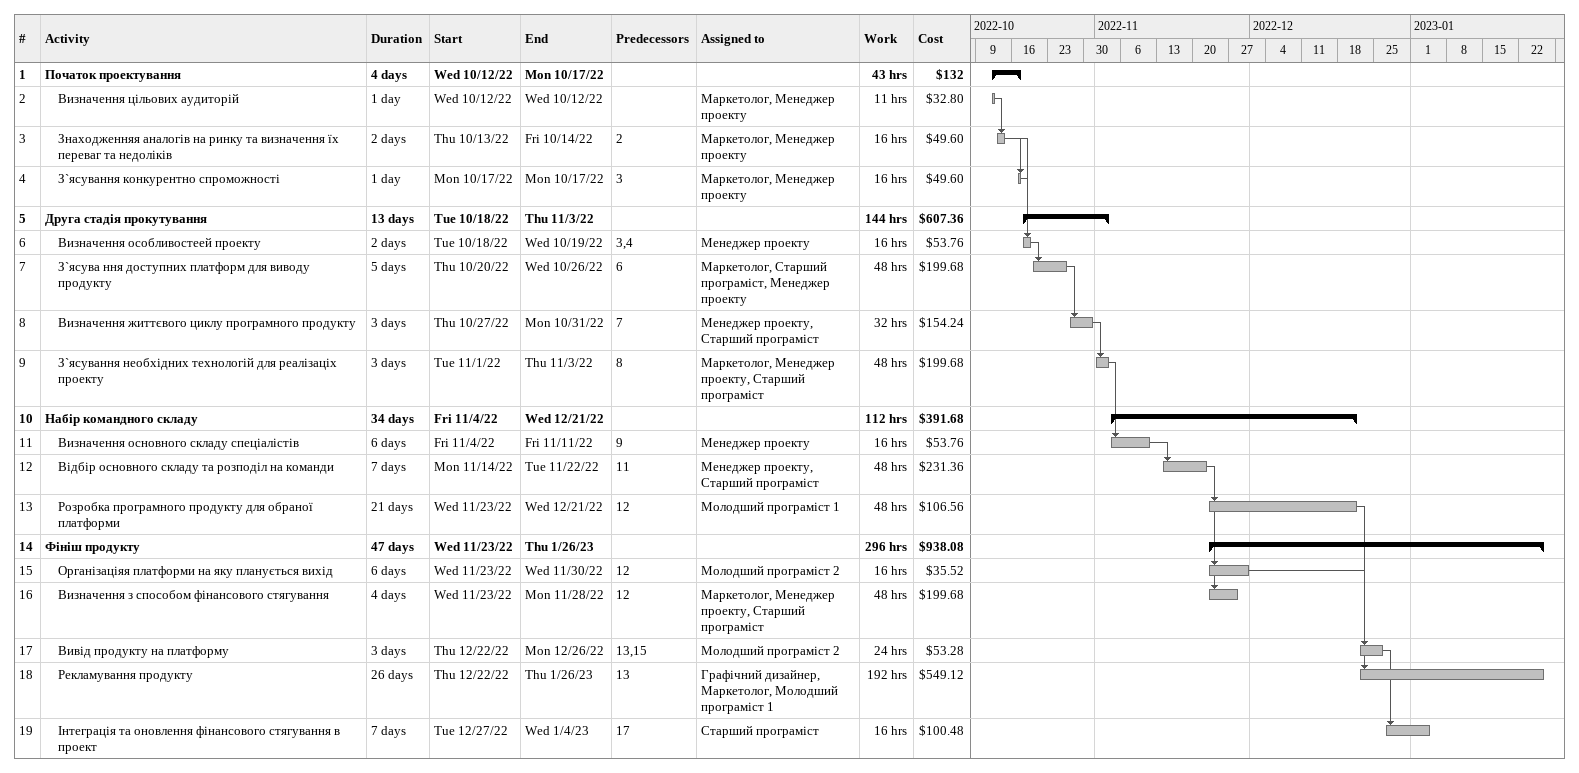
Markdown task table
| ID | Level | Task | Duration | Start | Finish | Predecessors | Resources | Work (h) | Cost ($) |
|---|---|---|---|---|---|---|---|---|---|
| 1 | 1 | **Початок проектування** | 4d | 2022-10-12 | 2022-10-17 |  |  | 43 | 132 |
| 2 | 2 | Визначення цільових аудиторій | 1d | 2022-10-12 | 2022-10-12 |  | Маркетолог, Менеджер проекту | 11 | 32.80 |
| 3 | 2 | Знаходженняя аналогів на ринку та визначення їх переваг та недоліків | 2d | 2022-10-13 | 2022-10-14 | 2 | Маркетолог, Менеджер проекту | 16 | 49.60 |
| 4 | 2 | З`ясування конкурентно спроможності | 1d | 2022-10-17 | 2022-10-17 | 3 | Маркетолог, Менеджер проекту | 16 | 49.60 |
| 5 | 1 | **Друга стадія прокутування** | 13d | 2022-10-18 | 2022-11-03 |  |  | 144 | 607.36 |
| 6 | 2 | Визначення особливостеей проекту | 2d | 2022-10-18 | 2022-10-19 | 3, 4 | Менеджер проекту | 16 | 53.76 |
| 7 | 2 | З`ясува ння доступних платформ для виводу продукту | 5d | 2022-10-20 | 2022-10-26 | 6 | Маркетолог, Старший програміст, Менеджер проекту | 48 | 199.68 |
| 8 | 2 | Визначення життєвого циклу програмного продукту | 3d | 2022-10-27 | 2022-10-31 | 7 | Менеджер проекту, Старший програміст | 32 | 154.24 |
| 9 | 2 | З`ясування необхідних технологій для реалізаціх проекту | 3d | 2022-11-01 | 2022-11-03 | 8 | Маркетолог, Менеджер проекту, Старший програміст | 48 | 199.68 |
| 10 | 1 | **Набір командного складу** | 34d | 2022-11-04 | 2022-12-21 |  |  | 112 | 391.68 |
| 11 | 2 | Визначення основного складу спеціалістів | 6d | 2022-11-04 | 2022-11-11 | 9 | Менеджер проекту | 16 | 53.76 |
| 12 | 2 | Відбір основного складу та розподіл на команди | 7d | 2022-11-14 | 2022-11-22 | 11 | Менеджер проекту, Старший програміст | 48 | 231.36 |
| 13 | 2 | Розробка програмного продукту для обраної платформи | 21d | 2022-11-23 | 2022-12-21 | 12 | Молодший програміст 1 | 48 | 106.56 |
| 14 | 1 | **Фініш продукту** | 47d | 2022-11-23 | 2023-01-26 |  |  | 296 | 938.08 |
| 15 | 2 | Організаціяя платформи на яку планується вихід | 6d | 2022-11-23 | 2022-11-30 | 12 | Молодший програміст 2 | 16 | 35.52 |
| 16 | 2 | Визначення з способом фінансового стягування | 4d | 2022-11-23 | 2022-11-28 | 12 | Маркетолог, Менеджер проекту, Старший програміст | 48 | 199.68 |
| 17 | 2 | Вивід продукту на платформу | 3d | 2022-12-22 | 2022-12-26 | 13, 15 | Молодший програміст 2 | 24 | 53.28 |
| 18 | 2 | Рекламування продукту | 26d | 2022-12-22 | 2023-01-26 | 13 | Графічний дизайнер, Маркетолог, Молодший програміст 1 | 192 | 549.12 |
| 19 | 2 | Інтеграція та оновлення фінансового стягування в проект | 7d | 2022-12-27 | 2023-01-04 | 17 | Старший програміст | 16 | 100.48 |
